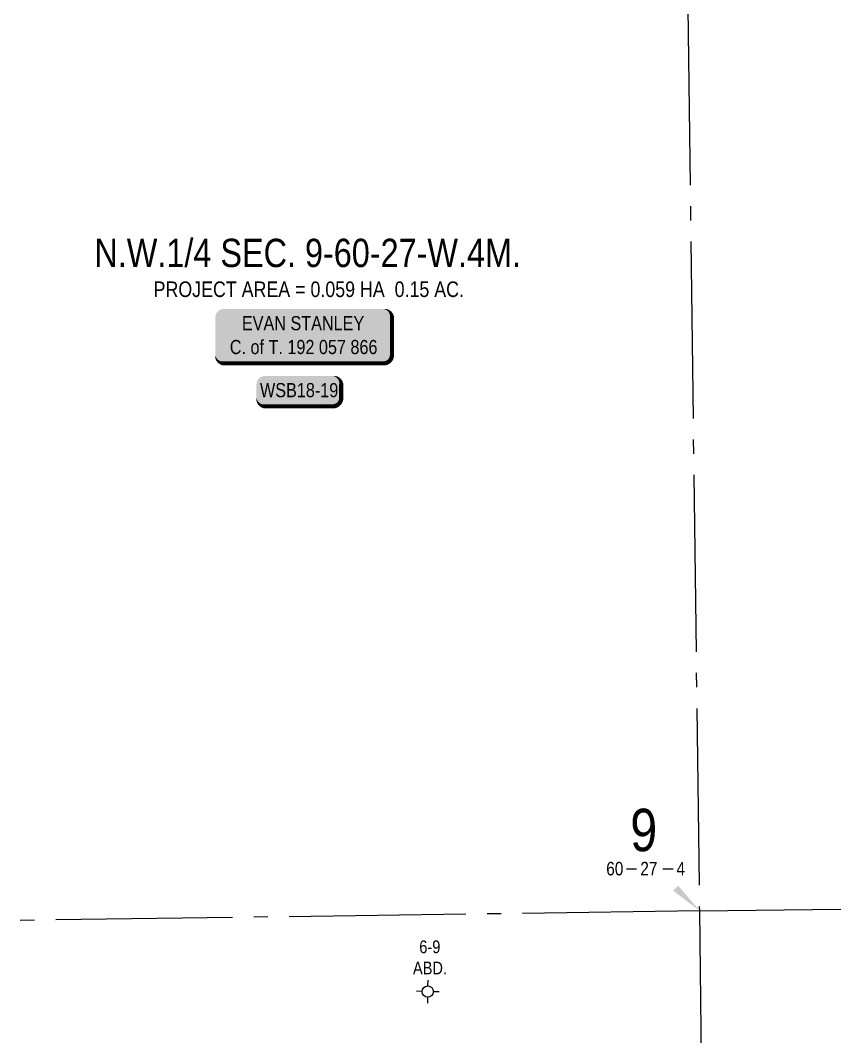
# Model space of a CAD drawing. Extents: x 57693 to 70573, y 5994359 to 6008381.
# Drawn here: x 65536 to 66116, y 6000867 to 6001586 of the extents above; entities that cross this region are included whole.
import ezdxf
from ezdxf.enums import TextEntityAlignment as Align

# ---------------------------------------------------------------- set-up
doc = ezdxf.new("R2010")
doc.units = 0
doc.header["$LTSCALE"] = 5
doc.linetypes.add('foc-QUARTERLINE', pattern=[33, 25, -3, 2, -3])
for name, color, linetype in [('10', 1, 'Continuous'), ('9', 3, 'Continuous'), ('AS-OWNER', 7, 'Continuous'), ('C-SYMBOL', 7, 'Continuous'), ('F-WS-S', 8, 'Continuous'), ('L-AREAREQUIRED', 7, 'Continuous'), ('L-QSEC', 8, 'foc-QUARTERLINE'), ('L-SECLBL', 7, 'Continuous'), ('P-APEX RECON-LINE LIST', 240, 'Continuous')]:
    doc.layers.add(name, color=color, linetype=linetype)
doc.styles.add('100L', font='ARIALN.TTF', dxfattribs={"height": 11})
doc.styles.add('175L', font='ARIALN.TTF', dxfattribs={"height": 10})
doc.styles.add('80', font='ARIALN.TTF', dxfattribs={"height": 10})
doc.styles.add('80L', font='ARIALN.TTF', dxfattribs={"height": 10})
doc.styles.add('SIMPLEX', font='ARIALN.TTF')

# ---------------------------------------------------------------- blocks, each defined once
blk = doc.blocks.new('L-SECLBL')
at = {"layer": '9', "color": 7}
for p, q in [((-5.08, -27.83), (-12.29, -27.83)), ((20.7, -27.83), (13.5, -27.83))]:
    blk.add_line(p, q, dxfattribs=at)
at = {"layer": '10', "color": 2, "style": 'SIMPLEX'}
blk.add_attdef('SEC', text='', height=30, dxfattribs=at).set_placement((0, 0), align=Align.MIDDLE)
at = {"layer": '10', "color": 5, "style": '80L'}
blk.add_attdef('TWP', text='', height=9.5, dxfattribs=at).set_placement((-14.43, -27.37), align=Align.MIDDLE_RIGHT)
blk.add_attdef('RGE', text='', height=9.5, dxfattribs=at).set_placement((3.62, -27.37), align=Align.MIDDLE_CENTER)
blk.add_attdef('MER', text='', height=9.5, dxfattribs=at).set_placement((23.17, -27.37), align=Align.MIDDLE_LEFT)
blk = doc.blocks.new('*U450')
h = blk.add_hatch(color=59)
edge = h.paths.add_edge_path()
edge.add_line((-56.5, -20), (56.5, -20))
edge.add_arc((56.5, -14), 6, 270, 360)
edge.add_line((62.5, -14), (62.5, 12.5))
edge.add_arc((56.5, 12.5), 6, 0, 90)
edge.add_line((56.5, 18.5), (-56.5, 18.5))
edge.add_arc((-56.5, 12.5), 6, 90, 180)
edge.add_line((-62.5, 12.5), (-62.5, -14))
edge.add_arc((-56.5, -14), 6, 180, 270)
at = {"color": 1, "flags": 128}
blk.add_lwpolyline([(-56.5, -20, 3, 3, 0), (56.5, -20, 3, 3, 0.414214), (62.5, -14, 3, 3, 0), (62.5, 12.5, 3, 0, 0.414214), (56.5, 18.5, 0, 0, 0), (-56.5, 18.5, 0, 0, 0.414214), (-62.5, 12.5, 0, 0, 0), (-62.5, -14, 0, 3, 0.414214)], format="xyseb", close=True, dxfattribs=at)
blk.add_lwpolyline([(-34.74, -1.99, 0, 7.5, 0), (0, 0, 0, 0, 0)], format="xyseb", dxfattribs=at)
at = {"color": 1, "style": '80'}
blk.add_attdef('ENTER_TEXT_001', (-35.99, -5), '', height=10, dxfattribs=at)
blk = doc.blocks.new('GABD')
for p, q in [((0, 0.81), (0, 1.62)), ((-0.81, 0), (-1.62, 0)), ((1.62, 0), (0.81, 0)), ((0, -0.81), (0, -1.62))]:
    blk.add_line(p, q)
blk.add_circle((0, 0), 0.8)
blk = doc.blocks.new('*U436')
at = {"true_color": 0xffffa8}
h = blk.add_hatch(color=51, dxfattribs=at)
edge = h.paths.add_edge_path()
edge.add_line((-24, -11.5), (24, -11.5))
edge.add_arc((24, -5.5), 6, 270, 360)
edge.add_line((30, -5.5), (30, 4))
edge.add_arc((24, 4), 6, 0, 90)
edge.add_line((24, 10), (-24, 10))
edge.add_arc((-24, 4), 6, 90, 180)
edge.add_line((-30, 4), (-30, -5.5))
edge.add_arc((-24, -5.5), 6, 180, 270)
at = {"color": 240, "flags": 128}
blk.add_lwpolyline([(-24, -11.5, 3, 3, 0), (24, -11.5, 3, 3, 0.414214), (30, -5.5, 3, 3, 0), (30, 4, 3, 0, 0.414214), (24, 10, 0, 0, 0), (-24, 10, 0, 0, 0.414214), (-30, 4, 0, 0, 0), (-30, -5.5, 0, 3, 0.414214)], format="xyseb", close=True, dxfattribs=at)
for points in [[(-24.67, -8.43, 0, 10, 0), (0, 0, 5, 5, 0)], [(21.05, -6.93, 0, 10, 0), (0, 0, 5, 5, 0)]]:
    blk.add_lwpolyline(points, format="xyseb", dxfattribs=at)
at = {"color": 4, "style": '80'}
blk.add_attdef('OTHER_001', (-14.7, -5), '', height=10, dxfattribs=at)

msp = doc.modelspace()

# ---------------------------------------------------------------- linework, layer by layer
at = {"layer": 'L-QSEC', "flags": 128}
for points in [[(66005.565, 6001759.23), (66015.817, 6000956.041)], [(66015.817, 6000956.041), (65133.258, 6000943.744)], [(66015.817, 6000956.041), (66115.718, 6000957.339)], [(66015.817, 6000956.041), (66026.051, 6000151.79)]]:
    msp.add_lwpolyline(points, dxfattribs=at)
at = {"layer": 'L-SECLBL', "flags": 128}
msp.add_lwpolyline([(66016.463, 6000955.827, 0, 4.996, 0), (65999.052, 6000972.152, 4.996, 4.996, 0)], format="xyseb", dxfattribs=at)

# ---------------------------------------------------------------- block references
at = {"layer": 'AS-OWNER'}
ref = msp.add_blockref('*U450', (65736.119, 6001363.155), dxfattribs=dict(at, xscale=0.999252397, yscale=0.999252397, zscale=0.999252397, rotation=359.9999884413987))
ref.add_attrib('ENTER_TEXT_001', 'EVAN STANLEY', (65692.458, 6001366.571), dxfattribs={"layer": '0', "color": 1, "height": 9.99252, "rotation": 359.999988, "style": '80'})
ref.add_attrib('ENTER_TEXT_002', 'C. of T. 192 057 866', (65683.927, 6001349.74), dxfattribs={"layer": '0', "color": 1, "height": 9.99252, "rotation": 359.999988, "style": '80'})
at = {"layer": 'F-WS-S', "color": 3, "xscale": 4.996261984999968, "yscale": 4.996261984999968, "zscale": 4.996261984999968, "rotation": 358.3685995525098}
msp.add_blockref('GABD', (65823.867, 6000899.057), dxfattribs=at)
at = {"layer": 'L-SECLBL', "xscale": 0.999252397, "yscale": 0.999252397, "zscale": 0.999252397}
msp.add_blockref('L-SECLBL', (65976.525, 6001013.326), dxfattribs=at).add_auto_attribs({'SEC': '9', 'TWP': '60', 'RGE': '27', 'MER': '4'})
at = {"layer": 'P-APEX RECON-LINE LIST'}
ref = msp.add_blockref('*U436', (65732.745, 6001324.264), dxfattribs=dict(at, xscale=0.999252397, yscale=0.999252397, zscale=0.999252397, rotation=359.9999884413987))
ref.add_attrib('OTHER_001', 'WSB18-19', (65705.252, 6001319.264), dxfattribs={"layer": '0', "color": 4, "height": 9.9925, "rotation": 359.999988, "style": '80'})

# ---------------------------------------------------------------- texts
at = {"layer": 'C-SYMBOL', "color": 3, "style": '175L'}
msp.add_text('N.W.1/4 SEC. 9-60-27-W.4M.', height=19.98505, rotation=359.999988, dxfattribs=at).set_placement((65738.975, 6001405.28), align=Align.BOTTOM_CENTER)
at = {"layer": 'F-WS-S', "insert": (65813.244, 6000935.161), "char_height": 8.99759, "attachment_point": 1, "rotation": 0.26693, "style": '80'}
msp.add_mtext_dynamic_manual_height_columns('\\pi4.6077;6-9\\P\\pi0.053689;ABD.', width=23.27647, gutter_width=45.022, heights=[0], dxfattribs=at)
at = {"layer": 'L-AREAREQUIRED', "color": 5, "style": '100L'}
msp.add_text('PROJECT AREA = 0.059 HA  0.15 AC.', height=10.99178, rotation=359.999988, dxfattribs=at).set_placement((65739.746, 6001386.782), align=Align.BOTTOM_CENTER)

doc.saveas('drawing.dxf')
